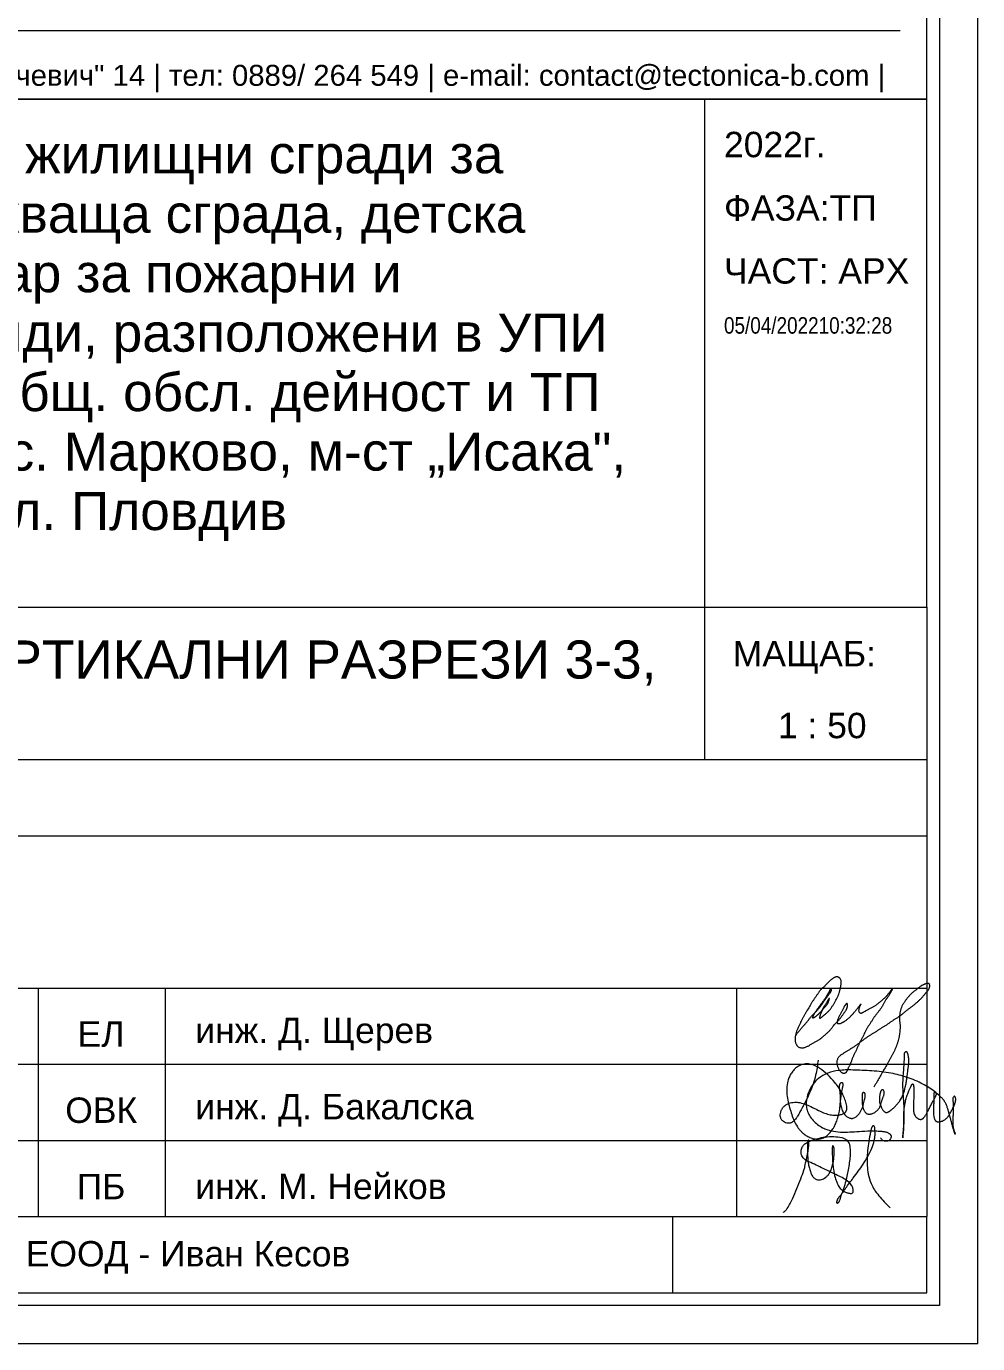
# Model space of a CAD drawing. Header units: centimetres. Extents: x 0 to 25250, y 0 to 2250.
# Drawn here: x 14625 to 15000, y 0 to 519 of the extents above; entities that cross this region are included whole.
import ezdxf

# ---------------------------------------------------------------- set-up
doc = ezdxf.new("R2010")
doc.units = ezdxf.units.CM
doc.layers.add('A-ANNO-NOTE', color=7, linetype='Continuous', lineweight=9)
doc.layers.add('G-ANNO-TTLB', color=7, linetype='Continuous', lineweight=9)
doc.styles.add('21_xrefed$0$Arial', font='arial.ttf', dxfattribs={"height": 0.2})
doc.styles.add('21_xrefed$0$Arial Narrow', font='ARIALN.TTF', dxfattribs={"height": 0.13})
doc.styles.add('21_xrefed$0$Arial_1', font='arial.ttf', dxfattribs={"height": 0.3})
doc.styles.add('21_xrefed$0$Arial_2', font='arial.ttf', dxfattribs={"height": 0.165})

# ---------------------------------------------------------------- blocks, each defined once
blk = doc.blocks.new('TEC_ОФИЦИАЛНА РАМКА - TEC_ОФИЦИАЛНА РАМКА-2548455-СГРАДА ТИП III - ВЕРТИКАЛНИ РАЗРЕЗИ 3-3_ 4-4')
at = {"layer": 'A-ANNO-NOTE'}
for p, q in [((41.221, 5.354), (41.221, 8.554)), ((27.407, 5.895), (41.01, 5.895)), ((41.221, 5.354), (27.221, 5.354)), ((27.221, 5.354), (41.221, 5.354)), ((39.471, 1.354), (39.471, 5.354)), ((41.221, 1.354), (41.221, 5.354)), ((27.221, 1.354), (41.221, 1.354)), ((27.221, 1.354), (41.221, 1.354)), ((39.471, 0.154), (39.471, 1.354)), ((41.221, 1.354), (41.221, -1.646)), ((27.221, 0.154), (41.221, 0.154)), ((27.221, -0.446), (41.221, -0.446)), ((27.221, -1.646), (41.221, -1.646)), ((27.223, -1.646), (41.223, -1.646)), ((34.221, -1.646), (34.221, -3.446)), ((35.221, -1.646), (35.221, -3.446)), ((39.721, -1.646), (39.721, -3.446)), ((41.221, -1.646), (41.221, -3.446)), ((27.223, -2.246), (41.223, -2.246)), ((27.223, -2.846), (41.223, -2.846)), ((27.221, -3.446), (41.221, -3.446)), ((27.223, -3.446), (41.223, -3.446)), ((39.221, -4.046), (39.221, -3.446)), ((41.221, -4.046), (41.221, -3.446)), ((27.221, -4.046), (41.221, -4.046))]:
    blk.add_line(p, q, dxfattribs=at)
for points, knots in [([(40.188, -2.02), (40.195, -2.007), (40.209, -1.99), (40.228, -1.968), (40.242, -1.951), (40.257, -1.935), (40.271, -1.919), (40.285, -1.902), (40.298, -1.884), (40.312, -1.868), (40.327, -1.852), (40.343, -1.836), (40.358, -1.82), (40.372, -1.804), (40.385, -1.786), (40.398, -1.769), (40.41, -1.751), (40.42, -1.735), (40.429, -1.723), (40.434, -1.716), (40.438, -1.71), (40.443, -1.704), (40.449, -1.697), (40.454, -1.69), (40.458, -1.685), (40.461, -1.681), (40.463, -1.678), (40.464, -1.675), (40.465, -1.673), (40.467, -1.67), (40.468, -1.667), (40.469, -1.664), (40.47, -1.661), (40.469, -1.659), (40.467, -1.657), (40.465, -1.655), (40.463, -1.655), (40.46, -1.655), (40.458, -1.657), (40.457, -1.659), (40.455, -1.662), (40.454, -1.665), (40.453, -1.668), (40.452, -1.671), (40.451, -1.674), (40.449, -1.678), (40.447, -1.682), (40.444, -1.686), (40.442, -1.69), (40.44, -1.693), (40.437, -1.697), (40.433, -1.705), (40.428, -1.714), (40.422, -1.723), (40.416, -1.732), (40.409, -1.741), (40.403, -1.75), (40.396, -1.759), (40.39, -1.768), (40.381, -1.779), (40.373, -1.791), (40.364, -1.803), (40.358, -1.812), (40.351, -1.821), (40.345, -1.83), (40.339, -1.839), (40.335, -1.846), (40.332, -1.852), (40.329, -1.857), (40.327, -1.861), (40.324, -1.866), (40.322, -1.87), (40.321, -1.874), (40.32, -1.878), (40.32, -1.88), (40.323, -1.88), (40.326, -1.88), (40.33, -1.878), (40.333, -1.877), (40.337, -1.875), (40.341, -1.872), (40.345, -1.869), (40.349, -1.866), (40.353, -1.863), (40.357, -1.859), (40.361, -1.856), (40.366, -1.852), (40.37, -1.848), (40.375, -1.843), (40.381, -1.837), (40.388, -1.829), (40.396, -1.82), (40.403, -1.812), (40.408, -1.805), (40.413, -1.799), (40.417, -1.795), (40.421, -1.792), (40.424, -1.788), (40.428, -1.783), (40.433, -1.778), (40.437, -1.771), (40.441, -1.765), (40.444, -1.759), (40.447, -1.752), (40.45, -1.743), (40.452, -1.734), (40.453, -1.73), (40.453, -1.727), (40.452, -1.726), (40.45, -1.728), (40.448, -1.731), (40.445, -1.735), (40.443, -1.74), (40.441, -1.743), (40.438, -1.748), (40.434, -1.754), (40.431, -1.761), (40.425, -1.769), (40.419, -1.779), (40.413, -1.788), (40.408, -1.796), (40.405, -1.802), (40.401, -1.809), (40.397, -1.817), (40.393, -1.827), (40.39, -1.836), (40.387, -1.842), (40.384, -1.848), (40.382, -1.854), (40.379, -1.862), (40.377, -1.868), (40.376, -1.874), (40.375, -1.878), (40.375, -1.881), (40.376, -1.883), (40.378, -1.883), (40.382, -1.882), (40.386, -1.879), (40.39, -1.876), (40.394, -1.874), (40.398, -1.87), (40.402, -1.867), (40.406, -1.864), (40.409, -1.86), (40.413, -1.857), (40.419, -1.853), (40.426, -1.847), (40.434, -1.84), (40.441, -1.834), (40.446, -1.829), (40.451, -1.823), (40.457, -1.816), (40.464, -1.808), (40.472, -1.796), (40.482, -1.78), (40.491, -1.765), (40.499, -1.752), (40.506, -1.739), (40.513, -1.727), (40.519, -1.713), (40.524, -1.7), (40.529, -1.686), (40.533, -1.672), (40.536, -1.661), (40.539, -1.651), (40.541, -1.64), (40.543, -1.629), (40.545, -1.619), (40.547, -1.608), (40.547, -1.597), (40.545, -1.586), (40.54, -1.576), (40.535, -1.568), (40.53, -1.563), (40.525, -1.56), (40.521, -1.558), (40.517, -1.557), (40.514, -1.556), (40.509, -1.557), (40.504, -1.558), (40.498, -1.56), (40.492, -1.563), (40.485, -1.566), (40.479, -1.571), (40.473, -1.575), (40.466, -1.58), (40.458, -1.587), (40.45, -1.595), (40.442, -1.602), (40.435, -1.61), (40.427, -1.618), (40.42, -1.626), (40.412, -1.634), (40.404, -1.641), (40.395, -1.648), (40.387, -1.656), (40.38, -1.664), (40.373, -1.673), (40.367, -1.682), (40.361, -1.691), (40.355, -1.7), (40.349, -1.709), (40.343, -1.718), (40.336, -1.727), (40.33, -1.736), (40.322, -1.748), (40.312, -1.763), (40.297, -1.788), (40.283, -1.814), (40.268, -1.839), (40.257, -1.858), (40.248, -1.873), (40.241, -1.886), (40.234, -1.899), (40.228, -1.912), (40.222, -1.925), (40.215, -1.939), (40.208, -1.955), (40.199, -1.975), (40.191, -1.996), (40.186, -2.017), (40.183, -2.038), (40.183, -2.057), (40.185, -2.071), (40.188, -2.082), (40.192, -2.09), (40.196, -2.096), (40.2, -2.102), (40.207, -2.108), (40.217, -2.113), (40.228, -2.116), (40.239, -2.117), (40.25, -2.116), (40.264, -2.112), (40.281, -2.105), (40.297, -2.096), (40.309, -2.088), (40.321, -2.081), (40.337, -2.072), (40.356, -2.061), (40.372, -2.052), (40.384, -2.044), (40.396, -2.035), (40.409, -2.023), (40.425, -2.008), (40.442, -1.994), (40.458, -1.979), (40.471, -1.961), (40.489, -1.938), (40.509, -1.917), (40.529, -1.896), (40.543, -1.879), (40.553, -1.864), (40.562, -1.852), (40.567, -1.845), (40.571, -1.839), (40.576, -1.833), (40.58, -1.827), (40.584, -1.821), (40.586, -1.816), (40.589, -1.811), (40.59, -1.807), (40.592, -1.803), (40.593, -1.8), (40.594, -1.796), (40.595, -1.791), (40.596, -1.785), (40.596, -1.779), (40.595, -1.773), (40.594, -1.77), (40.593, -1.768), (40.591, -1.767), (40.589, -1.767), (40.587, -1.769), (40.585, -1.771), (40.583, -1.773), (40.581, -1.776), (40.579, -1.779), (40.576, -1.783), (40.572, -1.788), (40.568, -1.796), (40.563, -1.804), (40.558, -1.814), (40.553, -1.824), (40.548, -1.834), (40.544, -1.844), (40.538, -1.853), (40.533, -1.863), (40.528, -1.873), (40.524, -1.883), (40.52, -1.89), (40.518, -1.897), (40.516, -1.902), (40.515, -1.906), (40.514, -1.91), (40.513, -1.914), (40.513, -1.918), (40.514, -1.92), (40.515, -1.922), (40.517, -1.924), (40.519, -1.925), (40.522, -1.926), (40.527, -1.926), (40.531, -1.925), (40.535, -1.925), (40.541, -1.923), (40.548, -1.921), (40.554, -1.918), (40.559, -1.915), (40.564, -1.913), (40.569, -1.91), (40.573, -1.907), (40.58, -1.903), (40.587, -1.898), (40.595, -1.891), (40.604, -1.884), (40.614, -1.874), (40.627, -1.861), (40.642, -1.845), (40.656, -1.828), (40.67, -1.811), (40.681, -1.796), (40.689, -1.786), (40.695, -1.779), (40.701, -1.772), (40.704, -1.769), (40.703, -1.771), (40.698, -1.779), (40.694, -1.786), (40.691, -1.792), (40.689, -1.797), (40.687, -1.802), (40.686, -1.806), (40.685, -1.813), (40.683, -1.82), (40.684, -1.828), (40.686, -1.833), (40.689, -1.838), (40.693, -1.841), (40.696, -1.842), (40.699, -1.843), (40.702, -1.843), (40.705, -1.843), (40.71, -1.841), (40.714, -1.839), (40.717, -1.837), (40.721, -1.836), (40.726, -1.832), (40.733, -1.829), (40.739, -1.825), (40.745, -1.821), (40.753, -1.817), (40.763, -1.812), (40.772, -1.807), (40.782, -1.802), (40.795, -1.795), (40.808, -1.788), (40.82, -1.78), (40.831, -1.771), (40.843, -1.762), (40.854, -1.753), (40.863, -1.746), (40.871, -1.739), (40.879, -1.732), (40.887, -1.724), (40.895, -1.717), (40.903, -1.709), (40.91, -1.701), (40.917, -1.692), (40.923, -1.685), (40.927, -1.679), (40.931, -1.675), (40.933, -1.671), (40.936, -1.668), (40.939, -1.664), (40.942, -1.661), (40.944, -1.657), (40.946, -1.654), (40.95, -1.649), (40.948, -1.654), (40.946, -1.66), (40.944, -1.664), (40.941, -1.669), (40.938, -1.674), (40.934, -1.682), (40.93, -1.691), (40.926, -1.697), (40.922, -1.703), (40.917, -1.711), (40.911, -1.72), (40.905, -1.727), (40.901, -1.733), (40.898, -1.739), (40.891, -1.75), (40.883, -1.766), (40.871, -1.785), (40.86, -1.804), (40.847, -1.822), (40.836, -1.836), (40.827, -1.848), (40.82, -1.856), (40.813, -1.865), (40.807, -1.873), (40.8, -1.882), (40.795, -1.891), (40.789, -1.901), (40.783, -1.91), (40.778, -1.919), (40.772, -1.929), (40.765, -1.938), (40.759, -1.947), (40.753, -1.956), (40.746, -1.968), (40.737, -1.985), (40.728, -2.004), (40.721, -2.021), (40.714, -2.034), (40.709, -2.044), (40.704, -2.053), (40.698, -2.063), (40.693, -2.072), (40.687, -2.085), (40.679, -2.102), (40.67, -2.122), (40.662, -2.138), (40.656, -2.152), (40.65, -2.165), (40.643, -2.178), (40.637, -2.191), (40.633, -2.201), (40.63, -2.211), (40.626, -2.222), (40.622, -2.23), (40.62, -2.237), (40.617, -2.244), (40.613, -2.252), (40.608, -2.262), (40.604, -2.27), (40.601, -2.277), (40.598, -2.283), (40.596, -2.29), (40.593, -2.296), (40.591, -2.299), (40.59, -2.302), (40.587, -2.306), (40.584, -2.311), (40.581, -2.314), (40.577, -2.316), (40.574, -2.317), (40.569, -2.318), (40.564, -2.318), (40.558, -2.317), (40.553, -2.314), (40.549, -2.311), (40.543, -2.306), (40.537, -2.3), (40.531, -2.29), (40.526, -2.281), (40.522, -2.27), (40.518, -2.26), (40.515, -2.25), (40.514, -2.239), (40.513, -2.228), (40.515, -2.217), (40.518, -2.206), (40.522, -2.196), (40.528, -2.187), (40.536, -2.179), (40.544, -2.172), (40.553, -2.166), (40.563, -2.16), (40.572, -2.154), (40.581, -2.148), (40.593, -2.141), (40.609, -2.131), (40.627, -2.12), (40.646, -2.108), (40.664, -2.096), (40.682, -2.083), (40.699, -2.069), (40.717, -2.056), (40.734, -2.043), (40.752, -2.031), (40.77, -2.019), (40.789, -2.007), (40.805, -1.998), (40.817, -1.991), (40.829, -1.983), (40.841, -1.974), (40.853, -1.966), (40.866, -1.958), (40.881, -1.949), (40.9, -1.938), (40.918, -1.925), (40.936, -1.912), (40.954, -1.9), (40.972, -1.888), (40.991, -1.877), (41.009, -1.865), (41.026, -1.852), (41.043, -1.837), (41.06, -1.823), (41.077, -1.81), (41.095, -1.797), (41.112, -1.784), (41.129, -1.77), (41.146, -1.756), (41.162, -1.741), (41.175, -1.728), (41.185, -1.718), (41.192, -1.709), (41.198, -1.701), (41.204, -1.694), (41.209, -1.688), (41.214, -1.683), (41.219, -1.678), (41.224, -1.672), (41.228, -1.666), (41.233, -1.66), (41.236, -1.654), (41.239, -1.648), (41.242, -1.641), (41.243, -1.634), (41.244, -1.629), (41.244, -1.625), (41.243, -1.621), (41.242, -1.617), (41.241, -1.614), (41.239, -1.612), (41.237, -1.611), (41.233, -1.61), (41.229, -1.609), (41.22, -1.61), (41.211, -1.612), (41.203, -1.615), (41.196, -1.618), (41.19, -1.621), (41.183, -1.624), (41.177, -1.628), (41.171, -1.632), (41.164, -1.638), (41.155, -1.644), (41.146, -1.651), (41.138, -1.658), (41.129, -1.664), (41.121, -1.671), (41.109, -1.68), (41.098, -1.69), (41.088, -1.7), (41.078, -1.711), (41.069, -1.722), (41.06, -1.734), (41.051, -1.745), (41.041, -1.76), (41.029, -1.779), (41.021, -1.795), (41.016, -1.809), (41.012, -1.823), (41.008, -1.841), (41.006, -1.859), (41.005, -1.873), (41.005, -1.884), (41.005, -1.895), (41.006, -1.906), (41.008, -1.917), (41.009, -1.928), (41.01, -1.939), (41.01, -1.95), (41.01, -1.961), (41.009, -1.972), (41.008, -1.982), (41.007, -1.997), (41.005, -2.011), (41.003, -2.026), (41, -2.04), (40.996, -2.054), (40.992, -2.068), (40.987, -2.082), (40.983, -2.096), (40.978, -2.11), (40.973, -2.123), (40.965, -2.14), (40.955, -2.159), (40.944, -2.178), (40.934, -2.197), (40.924, -2.217), (40.91, -2.242), (40.891, -2.274), (40.869, -2.312), (40.847, -2.349), (40.826, -2.387), (40.811, -2.412), (40.804, -2.425)], [0, 0, 0, 0, 0.013993, 0.020989, 0.027986, 0.034982, 0.041979, 0.048975, 0.055972, 0.062968, 0.069965, 0.076961, 0.083958, 0.090954, 0.097951, 0.104947, 0.111943, 0.11894, 0.122438, 0.125936, 0.127685, 0.129435, 0.132933, 0.136431, 0.13818, 0.139929, 0.140804, 0.141678, 0.142553, 0.143428, 0.144302, 0.145177, 0.146051, 0.146926, 0.1478, 0.148675, 0.149331, 0.149987, 0.151299, 0.152173, 0.153048, 0.153922, 0.154797, 0.155234, 0.156546, 0.15742, 0.15917, 0.160919, 0.162668, 0.163542, 0.164417, 0.167915, 0.171413, 0.174912, 0.17841, 0.181908, 0.185406, 0.188905, 0.192403, 0.195901, 0.202897, 0.206396, 0.209894, 0.213392, 0.21689, 0.220389, 0.223887, 0.225636, 0.227385, 0.229134, 0.230009, 0.230883, 0.232632, 0.233507, 0.234382, 0.235693, 0.237005, 0.23788, 0.238754, 0.239629, 0.241378, 0.243127, 0.244876, 0.246625, 0.248375, 0.250124, 0.251873, 0.253622, 0.255371, 0.258869, 0.262367, 0.265866, 0.269364, 0.272862, 0.274611, 0.27636, 0.278109, 0.279859, 0.281608, 0.283357, 0.286855, 0.288604, 0.290353, 0.293852, 0.29735, 0.299099, 0.299973, 0.300848, 0.302597, 0.303472, 0.304346, 0.306095, 0.30697, 0.307844, 0.309594, 0.311343, 0.314841, 0.318339, 0.321837, 0.325336, 0.328834, 0.330583, 0.332332, 0.33583, 0.339329, 0.342827, 0.344576, 0.346325, 0.349823, 0.351572, 0.353321, 0.355071, 0.355945, 0.35682, 0.357694, 0.359006, 0.360318, 0.362067, 0.362942, 0.363816, 0.365565, 0.367314, 0.369064, 0.370813, 0.372562, 0.374311, 0.377809, 0.381307, 0.384806, 0.386555, 0.388304, 0.391802, 0.3953, 0.398799, 0.405795, 0.412791, 0.41629, 0.419788, 0.426784, 0.430283, 0.433781, 0.440777, 0.444276, 0.447774, 0.451272, 0.45477, 0.458268, 0.461767, 0.465265, 0.468763, 0.472261, 0.47576, 0.479258, 0.481007, 0.482756, 0.484505, 0.48538, 0.486254, 0.488003, 0.489753, 0.491502, 0.493251, 0.496749, 0.498498, 0.500247, 0.503746, 0.507244, 0.510742, 0.51424, 0.517738, 0.521237, 0.524735, 0.528233, 0.531731, 0.53523, 0.538728, 0.542226, 0.545724, 0.549223, 0.552721, 0.556219, 0.559717, 0.563215, 0.566714, 0.570212, 0.57371, 0.580707, 0.587703, 0.601696, 0.608692, 0.615689, 0.622685, 0.626184, 0.629682, 0.636678, 0.640177, 0.643675, 0.650671, 0.657668, 0.664664, 0.671661, 0.678657, 0.685654, 0.689152, 0.69265, 0.696148, 0.697897, 0.699647, 0.703145, 0.706643, 0.710141, 0.713639, 0.717138, 0.720636, 0.727632, 0.734629, 0.738127, 0.741625, 0.748622, 0.755618, 0.762615, 0.766113, 0.769611, 0.776608, 0.783604, 0.790601, 0.797597, 0.804594, 0.81159, 0.825583, 0.832579, 0.839576, 0.846572, 0.850071, 0.853569, 0.855318, 0.857067, 0.860565, 0.862314, 0.864063, 0.865813, 0.867562, 0.868436, 0.869311, 0.87106, 0.872809, 0.874558, 0.876307, 0.878056, 0.878931, 0.879806, 0.88068, 0.881555, 0.882429, 0.883304, 0.884178, 0.885053, 0.885927, 0.886802, 0.888551, 0.892049, 0.895548, 0.899046, 0.902544, 0.906042, 0.90954, 0.913039, 0.916537, 0.920035, 0.923533, 0.927032, 0.928781, 0.93053, 0.931404, 0.932279, 0.934028, 0.934903, 0.935777, 0.936652, 0.937526, 0.938401, 0.939275, 0.941025, 0.941899, 0.942774, 0.944523, 0.948021, 0.94977, 0.951519, 0.953268, 0.955018, 0.956767, 0.958516, 0.962014, 0.965512, 0.96901, 0.972509, 0.979505, 0.986502, 0.993498, 1.000495, 1.007491, 1.010989, 1.014487, 1.016237, 1.017111, 1.019735, 1.021484, 1.023233, 1.024982, 1.026731, 1.02848, 1.03023, 1.031979, 1.035477, 1.037226, 1.038975, 1.040724, 1.042473, 1.043348, 1.044222, 1.045097, 1.045972, 1.047721, 1.04947, 1.050344, 1.051219, 1.052968, 1.056466, 1.058215, 1.059964, 1.063463, 1.066961, 1.070459, 1.073957, 1.077456, 1.084452, 1.08795, 1.091449, 1.098445, 1.101943, 1.105442, 1.10894, 1.112438, 1.115936, 1.119434, 1.122933, 1.126431, 1.129929, 1.133427, 1.135177, 1.136926, 1.138675, 1.140424, 1.142173, 1.143048, 1.143922, 1.144797, 1.145671, 1.148295, 1.149169, 1.150919, 1.152668, 1.154417, 1.157915, 1.161413, 1.163162, 1.164911, 1.16841, 1.171908, 1.175406, 1.177155, 1.178904, 1.182403, 1.189399, 1.196396, 1.203392, 1.210389, 1.217385, 1.220883, 1.224381, 1.22788, 1.231378, 1.234876, 1.238374, 1.241873, 1.245371, 1.248869, 1.252367, 1.255866, 1.259364, 1.262862, 1.26636, 1.273357, 1.280353, 1.28735, 1.290848, 1.294346, 1.297844, 1.301343, 1.304841, 1.308339, 1.315335, 1.322332, 1.329328, 1.332827, 1.336325, 1.343321, 1.34682, 1.350318, 1.353816, 1.357314, 1.360813, 1.362562, 1.364311, 1.367809, 1.371307, 1.374805, 1.376555, 1.378304, 1.381802, 1.383551, 1.384426, 1.3853, 1.387049, 1.388798, 1.390547, 1.391422, 1.392297, 1.394046, 1.395795, 1.397544, 1.399293, 1.401042, 1.402791, 1.40629, 1.409788, 1.413286, 1.416784, 1.420282, 1.423781, 1.427279, 1.430777, 1.434275, 1.437774, 1.441272, 1.44477, 1.448268, 1.451767, 1.455265, 1.458763, 1.462261, 1.465759, 1.469258, 1.476254, 1.483251, 1.490247, 1.497244, 1.50424, 1.511237, 1.518233, 1.525229, 1.532226, 1.539222, 1.546219, 1.553215, 1.556714, 1.560212, 1.567208, 1.570706, 1.574205, 1.581201, 1.588198, 1.595194, 1.602191, 1.609187, 1.616183, 1.62318, 1.630176, 1.637173, 1.644169, 1.651166, 1.658162, 1.665159, 1.672155, 1.679152, 1.686148, 1.693145, 1.700141, 1.703639, 1.707138, 1.710636, 1.714134, 1.715883, 1.717632, 1.72113, 1.72288, 1.724629, 1.728127, 1.729876, 1.731625, 1.735123, 1.736873, 1.738622, 1.739496, 1.740371, 1.74212, 1.742994, 1.743869, 1.744744, 1.745618, 1.747367, 1.749116, 1.752615, 1.756113, 1.757862, 1.759611, 1.763109, 1.764858, 1.766607, 1.770106, 1.773604, 1.777102, 1.7806, 1.784099, 1.787597, 1.791095, 1.798092, 1.80159, 1.805088, 1.812085, 1.815583, 1.819081, 1.826077, 1.833074, 1.84007, 1.843569, 1.847067, 1.854063, 1.86106, 1.864558, 1.868056, 1.871554, 1.875053, 1.878551, 1.882049, 1.885547, 1.889046, 1.892544, 1.896042, 1.89954, 1.903039, 1.910035, 1.913533, 1.917032, 1.924028, 1.927526, 1.931024, 1.938021, 1.941519, 1.945017, 1.952014, 1.95901, 1.966007, 1.973003, 1.98, 1.986996, 2.000989, 2.014982, 2.028975, 2.042968, 2.056961, 2.056961, 2.056961, 2.056961]), ([(40.364, -2.213), (40.359, -2.253), (40.347, -2.342), (40.3, -2.473), (40.252, -2.567), (40.221, -2.621), (40.212, -2.638), (40.203, -2.652), (40.196, -2.663), (40.189, -2.673), (40.18, -2.685), (40.169, -2.695), (40.16, -2.702), (40.153, -2.706), (40.146, -2.709), (40.14, -2.71), (40.134, -2.711), (40.126, -2.711), (40.114, -2.708), (40.1, -2.703), (40.087, -2.694), (40.079, -2.685), (40.073, -2.677), (40.069, -2.667), (40.065, -2.652), (40.066, -2.633), (40.072, -2.611), (40.083, -2.59), (40.1, -2.573), (40.12, -2.559), (40.143, -2.55), (40.167, -2.545), (40.193, -2.544), (40.228, -2.549), (40.271, -2.562), (40.319, -2.585), (40.363, -2.608), (40.406, -2.628), (40.447, -2.642), (40.484, -2.648), (40.513, -2.647), (40.532, -2.644), (40.547, -2.641), (40.56, -2.636), (40.569, -2.632), (40.576, -2.627), (40.58, -2.623), (40.584, -2.618), (40.586, -2.614), (40.588, -2.609), (40.59, -2.603), (40.591, -2.595), (40.59, -2.581), (40.588, -2.565), (40.581, -2.537), (40.568, -2.502), (40.548, -2.462), (40.523, -2.424), (40.488, -2.379), (40.441, -2.328), (40.393, -2.288), (40.356, -2.265), (40.335, -2.254), (40.312, -2.246), (40.281, -2.241), (40.242, -2.245), (40.203, -2.262), (40.174, -2.287), (40.153, -2.314), (40.137, -2.345), (40.123, -2.386), (40.115, -2.438), (40.119, -2.499), (40.131, -2.558), (40.147, -2.614), (40.165, -2.667), (40.186, -2.716), (40.21, -2.753), (40.234, -2.779), (40.256, -2.798), (40.283, -2.815), (40.315, -2.829), (40.349, -2.836), (40.378, -2.835), (40.4, -2.828), (40.42, -2.818), (40.443, -2.801), (40.466, -2.776), (40.487, -2.747), (40.504, -2.712), (40.523, -2.662), (40.534, -2.608), (40.539, -2.554), (40.542, -2.519), (40.546, -2.491), (40.549, -2.471), (40.553, -2.45), (40.556, -2.435), (40.558, -2.425), (40.559, -2.42), (40.56, -2.416), (40.561, -2.413), (40.561, -2.41), (40.562, -2.406), (40.562, -2.401), (40.56, -2.396), (40.557, -2.393), (40.555, -2.392), (40.553, -2.392), (40.551, -2.391), (40.549, -2.391), (40.546, -2.392), (40.543, -2.393), (40.541, -2.394), (40.539, -2.395), (40.537, -2.398), (40.535, -2.401), (40.532, -2.407), (40.53, -2.417), (40.53, -2.435), (40.534, -2.452), (40.536, -2.47), (40.537, -2.483), (40.537, -2.496), (40.537, -2.519), (40.539, -2.55), (40.545, -2.584), (40.553, -2.609), (40.562, -2.628), (40.574, -2.644), (40.586, -2.656), (40.598, -2.663), (40.608, -2.668), (40.617, -2.67), (40.624, -2.672), (40.63, -2.672), (40.635, -2.672), (40.643, -2.67), (40.653, -2.666), (40.663, -2.66), (40.676, -2.649), (40.689, -2.633), (40.702, -2.613), (40.712, -2.592), (40.72, -2.57), (40.725, -2.547), (40.729, -2.53), (40.732, -2.518), (40.733, -2.512), (40.734, -2.505), (40.735, -2.499), (40.736, -2.494), (40.736, -2.489), (40.736, -2.486), (40.736, -2.483), (40.735, -2.48), (40.735, -2.477), (40.733, -2.475), (40.733, -2.474), (40.732, -2.473), (40.731, -2.472), (40.729, -2.471), (40.727, -2.47), (40.725, -2.47), (40.722, -2.469), (40.719, -2.469), (40.717, -2.47), (40.715, -2.472), (40.713, -2.474), (40.712, -2.477), (40.712, -2.479), (40.711, -2.481), (40.711, -2.483), (40.711, -2.486), (40.711, -2.489), (40.711, -2.492), (40.712, -2.494), (40.712, -2.499), (40.711, -2.505), (40.711, -2.512), (40.711, -2.52), (40.711, -2.527), (40.711, -2.535), (40.711, -2.545), (40.712, -2.557), (40.714, -2.572), (40.717, -2.587), (40.721, -2.599), (40.726, -2.609), (40.73, -2.616), (40.734, -2.622), (40.737, -2.626), (40.741, -2.63), (40.746, -2.634), (40.752, -2.637), (40.759, -2.638), (40.766, -2.639), (40.773, -2.639), (40.782, -2.637), (40.793, -2.634), (40.805, -2.628), (40.817, -2.621), (40.828, -2.612), (40.837, -2.602), (40.844, -2.593), (40.851, -2.58), (40.857, -2.563), (40.863, -2.545), (40.867, -2.531), (40.87, -2.521), (40.873, -2.513), (40.876, -2.505), (40.879, -2.498), (40.882, -2.49), (40.884, -2.482), (40.885, -2.474), (40.885, -2.466), (40.884, -2.46), (40.882, -2.456), (40.881, -2.453), (40.88, -2.452), (40.879, -2.451), (40.878, -2.449), (40.876, -2.448), (40.875, -2.447), (40.874, -2.446), (40.873, -2.446), (40.872, -2.446), (40.871, -2.446), (40.869, -2.446), (40.866, -2.448), (40.863, -2.451), (40.861, -2.453), (40.859, -2.456), (40.857, -2.459), (40.856, -2.462), (40.855, -2.466), (40.853, -2.472), (40.851, -2.48), (40.85, -2.488), (40.848, -2.499), (40.847, -2.512), (40.847, -2.533), (40.851, -2.559), (40.86, -2.583), (40.869, -2.598), (40.873, -2.605), (40.878, -2.611), (40.881, -2.615), (40.885, -2.618), (40.889, -2.621), (40.894, -2.624), (40.897, -2.625), (40.901, -2.625), (40.906, -2.625), (40.911, -2.624), (40.916, -2.622), (40.921, -2.619), (40.926, -2.616), (40.931, -2.612), (40.936, -2.608), (40.943, -2.602), (40.952, -2.595), (40.962, -2.586), (40.976, -2.573), (40.992, -2.556), (41.014, -2.526), (41.036, -2.483), (41.05, -2.434), (41.059, -2.39), (41.064, -2.353), (41.068, -2.322), (41.071, -2.297), (41.073, -2.28), (41.075, -2.265), (41.077, -2.247), (41.079, -2.23), (41.079, -2.212), (41.078, -2.2), (41.077, -2.191), (41.076, -2.185), (41.075, -2.178), (41.073, -2.173), (41.073, -2.169), (41.072, -2.166), (41.071, -2.163), (41.07, -2.159), (41.068, -2.155), (41.066, -2.151), (41.063, -2.148), (41.061, -2.148), (41.06, -2.147), (41.059, -2.147), (41.058, -2.147), (41.056, -2.147), (41.052, -2.148), (41.049, -2.151), (41.046, -2.154), (41.043, -2.159), (41.042, -2.164), (41.042, -2.169), (41.042, -2.171), (41.042, -2.173), (41.041, -2.177), (41.041, -2.182), (41.041, -2.189), (41.041, -2.195), (41.041, -2.204), (41.041, -2.215), (41.04, -2.233), (41.039, -2.256), (41.036, -2.291), (41.033, -2.327), (41.031, -2.363), (41.029, -2.398), (41.03, -2.441), (41.033, -2.493), (41.037, -2.545), (41.04, -2.596), (41.04, -2.648), (41.039, -2.7), (41.037, -2.743), (41.035, -2.777), (41.033, -2.797), (41.032, -2.808), (41.032, -2.813), (41.031, -2.818), (41.031, -2.822), (41.031, -2.825), (41.031, -2.823), (41.032, -2.816), (41.033, -2.803), (41.034, -2.795), (41.035, -2.779), (41.037, -2.764), (41.038, -2.744), (41.039, -2.718), (41.039, -2.688), (41.039, -2.658), (41.04, -2.628), (41.042, -2.597), (41.046, -2.565), (41.053, -2.532), (41.063, -2.497), (41.074, -2.468), (41.082, -2.449), (41.087, -2.437), (41.09, -2.43), (41.093, -2.425), (41.095, -2.421), (41.097, -2.417), (41.098, -2.413), (41.1, -2.411), (41.101, -2.409), (41.102, -2.407), (41.104, -2.405), (41.105, -2.404), (41.106, -2.403), (41.106, -2.402), (41.107, -2.402), (41.108, -2.401), (41.108, -2.401), (41.109, -2.401), (41.11, -2.401), (41.111, -2.402), (41.112, -2.403), (41.113, -2.404), (41.113, -2.405), (41.114, -2.406), (41.114, -2.407), (41.114, -2.408), (41.115, -2.409), (41.115, -2.41), (41.115, -2.412), (41.115, -2.413), (41.116, -2.414), (41.116, -2.416), (41.116, -2.419), (41.117, -2.422), (41.117, -2.426), (41.117, -2.431), (41.118, -2.436), (41.118, -2.442), (41.118, -2.45), (41.118, -2.46), (41.118, -2.469), (41.118, -2.482), (41.117, -2.498), (41.117, -2.518), (41.116, -2.537), (41.115, -2.56), (41.115, -2.581), (41.115, -2.601), (41.116, -2.616), (41.119, -2.631), (41.124, -2.645), (41.132, -2.658), (41.14, -2.665), (41.145, -2.669), (41.148, -2.671), (41.151, -2.674), (41.155, -2.676), (41.158, -2.678), (41.161, -2.679), (41.164, -2.679), (41.168, -2.68), (41.173, -2.68), (41.177, -2.68), (41.181, -2.678), (41.186, -2.676), (41.191, -2.672), (41.197, -2.666), (41.204, -2.658), (41.211, -2.647), (41.218, -2.636), (41.224, -2.624), (41.23, -2.612), (41.237, -2.599), (41.246, -2.58), (41.256, -2.562), (41.266, -2.544), (41.273, -2.532), (41.277, -2.523), (41.281, -2.516), (41.284, -2.509), (41.287, -2.504), (41.289, -2.5), (41.29, -2.497), (41.292, -2.494), (41.293, -2.492), (41.294, -2.489), (41.295, -2.486), (41.296, -2.483), (41.296, -2.48), (41.295, -2.476), (41.293, -2.472), (41.291, -2.47), (41.289, -2.469), (41.287, -2.468), (41.286, -2.468), (41.284, -2.468), (41.283, -2.467), (41.281, -2.467), (41.28, -2.467), (41.279, -2.468), (41.279, -2.468), (41.278, -2.469), (41.277, -2.47), (41.276, -2.472), (41.276, -2.473), (41.276, -2.474), (41.276, -2.475), (41.275, -2.478), (41.275, -2.48), (41.276, -2.483), (41.276, -2.486), (41.276, -2.489), (41.276, -2.495), (41.276, -2.502), (41.276, -2.511), (41.276, -2.519), (41.276, -2.528), (41.275, -2.537), (41.275, -2.548), (41.274, -2.563), (41.273, -2.58), (41.272, -2.597), (41.272, -2.612), (41.272, -2.625), (41.273, -2.638), (41.275, -2.652), (41.277, -2.666), (41.28, -2.674), (41.283, -2.68), (41.285, -2.685), (41.288, -2.689), (41.292, -2.693), (41.296, -2.696), (41.299, -2.697), (41.303, -2.699), (41.308, -2.7), (41.313, -2.7), (41.319, -2.7), (41.327, -2.698), (41.341, -2.694), (41.362, -2.684), (41.382, -2.665), (41.398, -2.642), (41.41, -2.622), (41.418, -2.605), (41.425, -2.592), (41.432, -2.578), (41.437, -2.568), (41.44, -2.559), (41.442, -2.553), (41.444, -2.547), (41.446, -2.541), (41.447, -2.535), (41.448, -2.529), (41.448, -2.523), (41.448, -2.517), (41.447, -2.512), (41.446, -2.509), (41.445, -2.507), (41.444, -2.504), (41.443, -2.501), (41.441, -2.499), (41.44, -2.498), (41.439, -2.498), (41.439, -2.498), (41.438, -2.498), (41.435, -2.499), (41.429, -2.504), (41.426, -2.51), (41.425, -2.515), (41.424, -2.519), (41.424, -2.523), (41.425, -2.525), (41.425, -2.529), (41.426, -2.533), (41.426, -2.538), (41.427, -2.542), (41.427, -2.548), (41.428, -2.555), (41.428, -2.561), (41.429, -2.571), (41.429, -2.582), (41.429, -2.596), (41.429, -2.614), (41.427, -2.639), (41.425, -2.671), (41.425, -2.704), (41.426, -2.73), (41.429, -2.746), (41.431, -2.755), (41.433, -2.763), (41.435, -2.769), (41.437, -2.775), (41.438, -2.778), (41.44, -2.781), (41.44, -2.783), (41.441, -2.784), (41.441, -2.785), (41.441, -2.786), (41.442, -2.787), (41.442, -2.789), (41.443, -2.791), (41.443, -2.794), (41.443, -2.798), (41.442, -2.796), (41.44, -2.788), (41.438, -2.782), (41.437, -2.778), (41.435, -2.774), (41.434, -2.77), (41.432, -2.763), (41.429, -2.754), (41.426, -2.744), (41.422, -2.73), (41.417, -2.711), (41.41, -2.685), (41.403, -2.66), (41.396, -2.635), (41.39, -2.61), (41.382, -2.585), (41.373, -2.561), (41.36, -2.537), (41.343, -2.516), (41.317, -2.49), (41.282, -2.46), (41.236, -2.429), (41.167, -2.388), (41.068, -2.345), (40.932, -2.313), (40.788, -2.296), (40.668, -2.292), (40.58, -2.29), (40.514, -2.295), (40.44, -2.312), (40.369, -2.35), (40.32, -2.404), (40.293, -2.455), (40.278, -2.499), (40.271, -2.535), (40.27, -2.572), (40.279, -2.627), (40.311, -2.679), (40.359, -2.721), (40.396, -2.745), (40.433, -2.761), (40.48, -2.774), (40.54, -2.781), (40.613, -2.78), (40.693, -2.774), (40.764, -2.77), (40.818, -2.77), (40.845, -2.772), (40.86, -2.773), (40.871, -2.774), (40.881, -2.775), (40.889, -2.777), (40.898, -2.779), (40.907, -2.782), (40.915, -2.786), (40.922, -2.79), (40.927, -2.793), (40.932, -2.797), (40.935, -2.802), (40.938, -2.807), (40.939, -2.81), (40.939, -2.814), (40.939, -2.818), (40.938, -2.825), (40.936, -2.831), (40.933, -2.836), (40.93, -2.84), (40.927, -2.843), (40.921, -2.848), (40.911, -2.852), (40.898, -2.853), (40.886, -2.851), (40.876, -2.847), (40.869, -2.842), (40.863, -2.835), (40.859, -2.83), (40.856, -2.826)], [0, 0, 0, 0, 0.127857, 0.28541, 0.442964, 0.46371, 0.484457, 0.505204, 0.515577, 0.525951, 0.544449, 0.562947, 0.572196, 0.581445, 0.590694, 0.595318, 0.599943, 0.609686, 0.619428, 0.638914, 0.6584, 0.668142, 0.677885, 0.689994, 0.702104, 0.726322, 0.75054, 0.774759, 0.800642, 0.826525, 0.852408, 0.878292, 0.906469, 0.934646, 0.991, 1.047354, 1.103708, 1.150532, 1.197355, 1.244178, 1.26759, 1.291002, 1.304492, 1.317981, 1.331471, 1.338216, 1.344961, 1.350273, 1.355584, 1.360895, 1.366207, 1.37683, 1.387453, 1.408699, 1.429945, 1.478186, 1.526427, 1.574667, 1.622908, 1.709034, 1.79516, 1.820867, 1.846575, 1.872283, 1.89799, 1.946391, 1.994792, 2.031239, 2.067686, 2.104132, 2.140579, 2.205319, 2.270058, 2.334798, 2.399537, 2.45587, 2.512203, 2.568536, 2.596703, 2.624869, 2.66165, 2.698431, 2.735211, 2.771992, 2.79, 2.808008, 2.844023, 2.880039, 2.916054, 2.959077, 3.002101, 3.088147, 3.1326, 3.177053, 3.199279, 3.221506, 3.243732, 3.265959, 3.271078, 3.276198, 3.281317, 3.283877, 3.286437, 3.291557, 3.296676, 3.301796, 3.306916, 3.308733, 3.310551, 3.312368, 3.314186, 3.31782, 3.321455, 3.323403, 3.32535, 3.329244, 3.333138, 3.337032, 3.35106, 3.365087, 3.393141, 3.40729, 3.421438, 3.435587, 3.449735, 3.492744, 3.535752, 3.557257, 3.578761, 3.600265, 3.62177, 3.633271, 3.644773, 3.656275, 3.662026, 3.667777, 3.674268, 3.680759, 3.69374, 3.706722, 3.719703, 3.745666, 3.771629, 3.796403, 3.821177, 3.845951, 3.870725, 3.877566, 3.884407, 3.891249, 3.89809, 3.904931, 3.908352, 3.911772, 3.915193, 3.918614, 3.922034, 3.923744, 3.925455, 3.926598, 3.927742, 3.930029, 3.932316, 3.934603, 3.937425, 3.940246, 3.943068, 3.94589, 3.948712, 3.951534, 3.954356, 3.955767, 3.957177, 3.961157, 3.965137, 3.967127, 3.969117, 3.973097, 3.981056, 3.989016, 3.996975, 4.004935, 4.012895, 4.020854, 4.036774, 4.052693, 4.068612, 4.084531, 4.093667, 4.102802, 4.111937, 4.116505, 4.121073, 4.128386, 4.135699, 4.143012, 4.150325, 4.157637, 4.16495, 4.179576, 4.194334, 4.209091, 4.223848, 4.238606, 4.25028, 4.261954, 4.285303, 4.308651, 4.320326, 4.332, 4.340607, 4.349214, 4.357821, 4.366428, 4.375035, 4.383642, 4.392249, 4.400856, 4.404885, 4.4069, 4.408914, 4.41026, 4.411607, 4.414299, 4.415645, 4.416991, 4.418337, 4.41901, 4.419684, 4.423109, 4.426535, 4.429961, 4.433387, 4.436813, 4.440239, 4.443665, 4.447091, 4.45554, 4.463989, 4.472438, 4.480887, 4.497786, 4.514684, 4.54848, 4.582276, 4.593425, 4.604574, 4.610149, 4.615723, 4.621298, 4.626872, 4.63288, 4.635883, 4.638887, 4.644894, 4.650901, 4.656908, 4.662915, 4.668922, 4.674929, 4.682292, 4.689656, 4.704382, 4.719109, 4.733836, 4.76329, 4.792744, 4.854143, 4.915542, 4.955465, 4.995387, 5.03531, 5.055271, 5.075232, 5.089555, 5.103877, 5.132522, 5.146844, 5.161167, 5.168328, 5.175489, 5.182651, 5.189812, 5.19292, 5.196029, 5.199137, 5.202245, 5.208462, 5.214679, 5.216984, 5.219288, 5.220441, 5.221593, 5.222745, 5.223898, 5.228463, 5.233028, 5.237593, 5.242158, 5.251288, 5.253571, 5.255853, 5.258136, 5.260418, 5.267554, 5.27469, 5.281826, 5.288962, 5.303234, 5.317506, 5.34605, 5.374594, 5.431682, 5.460226, 5.48877, 5.543835, 5.598901, 5.653966, 5.709032, 5.764097, 5.819163, 5.874228, 5.901761, 5.929294, 5.935672, 5.942049, 5.945238, 5.948427, 5.951616, 5.954805, 5.961131, 5.967457, 5.983541, 5.999624, 6.015707, 6.031791, 6.063957, 6.096124, 6.128291, 6.160457, 6.192624, 6.224791, 6.263567, 6.302343, 6.34112, 6.360508, 6.370202, 6.379896, 6.384806, 6.389715, 6.394624, 6.399534, 6.401988, 6.404443, 6.406898, 6.409353, 6.41058, 6.411807, 6.413035, 6.414262, 6.414876, 6.415489, 6.416103, 6.416717, 6.417944, 6.419171, 6.420456, 6.421742, 6.423027, 6.424312, 6.425597, 6.426882, 6.428167, 6.429452, 6.430738, 6.432023, 6.434593, 6.437163, 6.439734, 6.444874, 6.450015, 6.455155, 6.460296, 6.470577, 6.480858, 6.491139, 6.50142, 6.521982, 6.542544, 6.563107, 6.583669, 6.615381, 6.631237, 6.647092, 6.662948, 6.678804, 6.69466, 6.710516, 6.713314, 6.716112, 6.721708, 6.727304, 6.730102, 6.7329, 6.736334, 6.739768, 6.746636, 6.75007, 6.753504, 6.760372, 6.76724, 6.774109, 6.787845, 6.801581, 6.815318, 6.829054, 6.84279, 6.8594, 6.87601, 6.909229, 6.925839, 6.942448, 6.950753, 6.959058, 6.967363, 6.975667, 6.978827, 6.981987, 6.985146, 6.988306, 6.991465, 6.994625, 6.997785, 7.000944, 7.004976, 7.009008, 7.013039, 7.015055, 7.017071, 7.018211, 7.019351, 7.021632, 7.022772, 7.023912, 7.025052, 7.026192, 7.027332, 7.028472, 7.030752, 7.031893, 7.033033, 7.034173, 7.035313, 7.039899, 7.042192, 7.044486, 7.049072, 7.053658, 7.062831, 7.072003, 7.081176, 7.090348, 7.099521, 7.108694, 7.127039, 7.145384, 7.163729, 7.182074, 7.193104, 7.204135, 7.226195, 7.237226, 7.248256, 7.253771, 7.259286, 7.264801, 7.270317, 7.276416, 7.279466, 7.282516, 7.288616, 7.294715, 7.300815, 7.306915, 7.319114, 7.348779, 7.378444, 7.408108, 7.437773, 7.453395, 7.469016, 7.484638, 7.50026, 7.506904, 7.513548, 7.520192, 7.526837, 7.533481, 7.540125, 7.546769, 7.553413, 7.560131, 7.56181, 7.56349, 7.566848, 7.569856, 7.572864, 7.574368, 7.575119, 7.575871, 7.577375, 7.578879, 7.587501, 7.596122, 7.600433, 7.604744, 7.609054, 7.61121, 7.613365, 7.620675, 7.62433, 7.627986, 7.635296, 7.642606, 7.649916, 7.657226, 7.671846, 7.686467, 7.701087, 7.730328, 7.766168, 7.802008, 7.837848, 7.846808, 7.855768, 7.864728, 7.873688, 7.878319, 7.882951, 7.885318, 7.887684, 7.888868, 7.890051, 7.891234, 7.892418, 7.894858, 7.897298, 7.899738, 7.902178, 7.907058, 7.911938, 7.916817, 7.921697, 7.926577, 7.931457, 7.941217, 7.950977, 7.960737, 7.970497, 7.998211, 8.025924, 8.053638, 8.081351, 8.109065, 8.136779, 8.164492, 8.192206, 8.221501, 8.250797, 8.309388, 8.367979, 8.42657, 8.567902, 8.709235, 8.870194, 9.031154, 9.091477, 9.151799, 9.241954, 9.332109, 9.403598, 9.475087, 9.513855, 9.552623, 9.591391, 9.630159, 9.730948, 9.781342, 9.831736, 9.870548, 9.90936, 9.986985, 10.064609, 10.142234, 10.241151, 10.29061, 10.315339, 10.327703, 10.340068, 10.349388, 10.358707, 10.368027, 10.377347, 10.39007, 10.396432, 10.402794, 10.409156, 10.415518, 10.421879, 10.42506, 10.428241, 10.433314, 10.438387, 10.448532, 10.453605, 10.458678, 10.463751, 10.468823, 10.482435, 10.496047, 10.509659, 10.523271, 10.530333, 10.537394, 10.551517, 10.551517, 10.551517, 10.551517]), ([(40.09, -3.411), (40.094, -3.41), (40.101, -3.406), (40.109, -3.397), (40.116, -3.389), (40.136, -3.358), (40.165, -3.304), (40.196, -3.224), (40.226, -3.151), (40.25, -3.094), (40.262, -3.042), (40.272, -2.995), (40.282, -2.946), (40.29, -2.903), (40.292, -2.877), (40.292, -2.861), (40.292, -2.858), (40.292, -2.855), (40.291, -2.853), (40.291, -2.851), (40.291, -2.848), (40.291, -2.846), (40.29, -2.844), (40.288, -2.842), (40.286, -2.843), (40.285, -2.847), (40.283, -2.851), (40.282, -2.856), (40.281, -2.864), (40.281, -2.874), (40.281, -2.886), (40.281, -2.898), (40.281, -2.925), (40.281, -2.966), (40.284, -3.016), (40.292, -3.051), (40.298, -3.074), (40.304, -3.091), (40.31, -3.109), (40.318, -3.124), (40.325, -3.134), (40.331, -3.14), (40.338, -3.146), (40.347, -3.152), (40.359, -3.156), (40.374, -3.157), (40.39, -3.154), (40.408, -3.147), (40.424, -3.137), (40.443, -3.12), (40.458, -3.097), (40.477, -3.054), (40.485, -3.012), (40.489, -2.974), (40.49, -2.957), (40.491, -2.94), (40.491, -2.927), (40.491, -2.918), (40.49, -2.914), (40.49, -2.91), (40.489, -2.905), (40.488, -2.901), (40.486, -2.896), (40.484, -2.892), (40.482, -2.888), (40.48, -2.887), (40.478, -2.889), (40.477, -2.894), (40.476, -2.899), (40.476, -2.913), (40.476, -2.941), (40.476, -2.981), (40.479, -3.025), (40.485, -3.079), (40.495, -3.129), (40.511, -3.174), (40.526, -3.209), (40.552, -3.239), (40.579, -3.253), (40.599, -3.26), (40.61, -3.262), (40.621, -3.264), (40.629, -3.262), (40.635, -3.259), (40.637, -3.257), (40.639, -3.254), (40.641, -3.249), (40.64, -3.241), (40.64, -3.233), (40.638, -3.223), (40.635, -3.212), (40.63, -3.2), (40.62, -3.187), (40.599, -3.166), (40.564, -3.144), (40.496, -3.111), (40.405, -3.067), (40.323, -3.028), (40.274, -3.005), (40.261, -2.997), (40.25, -2.988), (40.24, -2.976), (40.232, -2.961), (40.229, -2.945), (40.23, -2.929), (40.232, -2.914), (40.239, -2.895), (40.251, -2.881), (40.266, -2.869), (40.28, -2.86), (40.298, -2.851), (40.326, -2.84), (40.366, -2.829), (40.422, -2.816), (40.485, -2.815), (40.537, -2.818), (40.57, -2.83), (40.587, -2.841), (40.6, -2.854), (40.609, -2.868), (40.612, -2.882), (40.615, -2.903), (40.617, -2.932), (40.615, -2.993), (40.602, -3.075), (40.583, -3.167), (40.558, -3.241), (40.542, -3.287), (40.534, -3.314), (40.532, -3.321), (40.529, -3.327), (40.527, -3.331), (40.524, -3.334), (40.521, -3.337), (40.519, -3.34), (40.518, -3.341), (40.517, -3.342), (40.515, -3.342), (40.514, -3.341), (40.513, -3.339), (40.512, -3.335), (40.512, -3.332), (40.512, -3.33), (40.513, -3.327), (40.513, -3.325), (40.514, -3.322), (40.515, -3.32), (40.516, -3.317), (40.517, -3.313), (40.518, -3.31), (40.519, -3.307), (40.521, -3.304), (40.523, -3.301), (40.526, -3.297), (40.529, -3.293), (40.532, -3.289), (40.535, -3.285), (40.54, -3.28), (40.547, -3.27), (40.562, -3.25), (40.583, -3.218), (40.611, -3.18), (40.658, -3.118), (40.723, -3.032), (40.778, -2.933), (40.805, -2.859), (40.812, -2.819), (40.813, -2.794), (40.812, -2.776), (40.811, -2.763), (40.811, -2.755), (40.811, -2.748), (40.81, -2.741), (40.807, -2.735), (40.803, -2.731), (40.802, -2.73), (40.799, -2.729), (40.797, -2.73), (40.795, -2.731), (40.794, -2.733), (40.792, -2.735), (40.791, -2.736), (40.79, -2.738), (40.788, -2.74), (40.787, -2.743), (40.786, -2.746), (40.784, -2.751), (40.782, -2.757), (40.78, -2.768), (40.777, -2.782), (40.769, -2.818), (40.759, -2.871), (40.749, -2.958), (40.75, -3.044), (40.76, -3.132), (40.784, -3.194), (40.815, -3.249), (40.854, -3.293), (40.893, -3.338), (40.92, -3.365), (40.932, -3.377)], [0, 0, 0, 0, 0.004564, 0.009127, 0.012828, 0.016529, 0.050075, 0.080075, 0.110677, 0.137273, 0.148213, 0.169236, 0.190259, 0.203949, 0.217638, 0.219206, 0.220775, 0.221559, 0.222343, 0.223127, 0.223911, 0.224882, 0.225611, 0.226278, 0.227114, 0.227937, 0.22982, 0.231292, 0.234236, 0.238538, 0.242839, 0.247141, 0.251442, 0.272283, 0.293124, 0.30601, 0.312453, 0.318895, 0.32623, 0.333564, 0.336797, 0.340031, 0.343264, 0.346497, 0.351792, 0.357087, 0.363371, 0.369654, 0.377477, 0.385301, 0.396731, 0.408162, 0.437103, 0.443492, 0.449881, 0.456269, 0.462658, 0.464195, 0.465731, 0.467268, 0.468805, 0.470341, 0.471878, 0.474952, 0.475556, 0.476161, 0.477527, 0.478894, 0.480646, 0.482398, 0.496105, 0.509812, 0.527171, 0.54453, 0.569282, 0.583928, 0.597311, 0.611193, 0.626204, 0.630422, 0.634641, 0.638633, 0.642626, 0.644243, 0.645052, 0.64586, 0.648389, 0.650919, 0.654377, 0.657835, 0.661948, 0.666061, 0.672933, 0.679804, 0.698873, 0.717847, 0.763839, 0.809832, 0.818569, 0.822938, 0.827307, 0.833623, 0.83994, 0.845852, 0.851764, 0.85736, 0.862956, 0.873263, 0.878417, 0.88357, 0.891807, 0.900044, 0.916517, 0.937828, 0.963324, 0.986313, 0.994137, 1.001962, 1.008412, 1.014862, 1.019499, 1.024135, 1.037879, 1.051623, 1.09136, 1.129893, 1.154272, 1.178652, 1.182154, 1.185656, 1.187407, 1.189158, 1.190909, 1.19266, 1.193212, 1.193764, 1.194316, 1.194989, 1.19583, 1.196792, 1.197754, 1.198716, 1.199678, 1.20064, 1.201602, 1.202564, 1.203434, 1.204303, 1.206042, 1.207781, 1.20865, 1.209519, 1.211258, 1.212997, 1.214736, 1.216475, 1.218445, 1.220416, 1.224357, 1.232239, 1.248003, 1.26628, 1.284557, 1.332972, 1.385781, 1.409354, 1.419567, 1.429779, 1.43668, 1.44013, 1.44358, 1.445667, 1.447754, 1.451929, 1.452728, 1.453327, 1.454101, 1.455249, 1.455823, 1.456971, 1.457545, 1.458119, 1.458812, 1.459505, 1.460891, 1.462278, 1.463664, 1.466437, 1.46921, 1.475975, 1.482741, 1.509329, 1.535917, 1.578346, 1.604393, 1.632814, 1.651409, 1.674534, 1.697482, 1.716509, 1.716509, 1.716509, 1.716509])]:
    blk.add_open_spline(points, degree=3, knots=knots, dxfattribs=at)
at = {"layer": 'G-ANNO-TTLB'}
for p, q in [((41.621, -4.446), (41.621, 40.554)), ((41.321, 40.254), (41.321, -4.146)), ((41.321, -4.146), (-13.129, -4.146)), ((-15.379, -4.446), (41.621, -4.446))]:
    blk.add_line(p, q, dxfattribs=at)
at = {"layer": 'G-ANNO-TTLB', "line_spacing_factor": 0.936439}
for s, insert, char_height, width, attachment_point, style in [('\\pt0.5,1,1.5,2,2.5,3,3.5,4,4.5,5,5.5,6,6.5,7,7.5,8,8.5,9,9.5,10,10.5,11,11.5,12,12.5,13,13.5,14,14.5,15,15.5,16;| web: http://tectonica-b.com/ | {\\fArial|b0|i0|c204|p34;адрес}: {\\fArial|b0|i0|c204|p34;Пловдив}, {\\fArial|b0|i0|c204|p34;ул}. "{\\fArial|b0|i0|c204|p34;Петър Парчевич}" 14 | {\\fArial|b0|i0|c204|p34;тел}: 0889/ 264 549 | e-mail: contact@tectonica-b.com |', (34.18, 5.625), 0.165, 13.944, 2, '21_xrefed$0$Arial_2'), ('\\pt0.1,0.2,0.3,0.4,0.5,0.6,0.7,0.8,0.9,1,1.1,1.2,1.3,1.4,1.5,1.6,1.7,1.8,1.9,2,2.1,2.2,2.3,2.4,2.5,2.6,2.7,2.8,2.9,3,3.1,3.2;{\\fArial|b0|i0|c204|p34;ЧАСТ}: {\\fArial|b0|i0|c204|p34;АРХ}', (39.623, 4.102), 0.2, 1.521, 1, '21_xrefed$0$Arial'), ('\\pt0.1,0.2,0.3,0.4,0.5,0.6,0.7,0.8,0.9,1,1.1,1.2,1.3,1.4,1.5,1.6,1.7,1.8,1.9,2,2.1,2.2,2.3,2.4,2.5,2.6,2.7,2.8,2.9,3,3.1,3.2;{\\fArial|b0|i0|c204|p34;МАЩАБ}:', (39.692, 1.088), 0.2, 1.356, 1, '21_xrefed$0$Arial'), ('\\pt1.27,2.54,3.81,5.08,6.35,7.62,8.89,10.16,11.43,12.7,13.97,15.24,16.51,17.78,19.05,20.32,21.59,22.86,24.13,25.4,26.67,27.94,29.21,30.48,31.75,33.02,34.29,35.56,36.83,38.1,39.37,40.64;{\\fArial|b0|i0|c204|p34;ЕЛ}', (34.716, -2.009), 0.2, 0.384, 5, '21_xrefed$0$Arial'), ('\\pt1.27,2.54,3.81,5.08,6.35,7.62,8.89,10.16,11.43,12.7,13.97,15.24,16.51,17.78,19.05,20.32,21.59,22.86,24.13,25.4,26.67,27.94,29.21,30.48,31.75,33.02,34.29,35.56,36.83,38.1,39.37,40.64;{\\fArial|b0|i0|c204|p34;инж}. {\\fArial|b0|i0|c204|p34;Д}. {\\fArial|b0|i0|c204|p34;Щерев}', (35.458, -2.009), 0.2, 1.918, 4, '21_xrefed$0$Arial'), ('\\pt1.27,2.54,3.81,5.08,6.35,7.62,8.89,10.16,11.43,12.7,13.97,15.24,16.51,17.78,19.05,20.32,21.59,22.86,24.13,25.4,26.67,27.94,29.21,30.48,31.75,33.02,34.29,35.56,36.83,38.1,39.37,40.64;{\\fArial|b0|i0|c204|p34;инж}. {\\fArial|b0|i0|c204|p34;Д}. {\\fArial|b0|i0|c204|p34;Бакалска}', (35.458, -2.609), 0.2, 2.249, 4, '21_xrefed$0$Arial'), ('\\pt1.27,2.54,3.81,5.08,6.35,7.62,8.89,10.16,11.43,12.7,13.97,15.24,16.51,17.78,19.05,20.32,21.59,22.86,24.13,25.4,26.67,27.94,29.21,30.48,31.75,33.02,34.29,35.56,36.83,38.1,39.37,40.64;{\\fArial|b0|i0|c204|p34;ОВК}', (34.717, -2.609), 0.2, 0.582, 5, '21_xrefed$0$Arial'), ('\\pt1.27,2.54,3.81,5.08,6.35,7.62,8.89,10.16,11.43,12.7,13.97,15.24,16.51,17.78,19.05,20.32,21.59,22.86,24.13,25.4,26.67,27.94,29.21,30.48,31.75,33.02,34.29,35.56,36.83,38.1,39.37,40.64;{\\fArial|b0|i0|c204|p34;ПБ}', (34.716, -3.209), 0.2, 0.397, 5, '21_xrefed$0$Arial'), ('\\pt1.27,2.54,3.81,5.08,6.35,7.62,8.89,10.16,11.43,12.7,13.97,15.24,16.51,17.78,19.05,20.32,21.59,22.86,24.13,25.4,26.67,27.94,29.21,30.48,31.75,33.02,34.29,35.56,36.83,38.1,39.37,40.64;{\\fArial|b0|i0|c204|p34;инж}. {\\fArial|b0|i0|c204|p34;М}. {\\fArial|b0|i0|c204|p34;Нейков}', (35.458, -3.209), 0.2, 2.024, 4, '21_xrefed$0$Arial'), ('\\pt1.27,2.54,3.81,5.08,6.35,7.62,8.89,10.16,11.43,12.7,13.97,15.24,16.51,17.78,19.05,20.32,21.59,22.86,24.13,25.4,26.67,27.94,29.21,30.48,31.75,33.02,34.29,35.56,36.83,38.1,39.37,40.64;{\\fArial|b0|i0|c204|p34;за }"{\\fArial|b0|i0|c204|p34;ПАРК МАРКОВО}" {\\fArial|b0|i0|c204|p34;ЕООД }- {\\fArial|b0|i0|c204|p34;Иван Кесов}', (31.283, -3.638), 0.2, 5.504, 1, '21_xrefed$0$Arial')]:
    blk.add_mtext(s, dxfattribs=dict(at, insert=insert, char_height=char_height, width=width, attachment_point=attachment_point, style=style))

msp = doc.modelspace()

# ---------------------------------------------------------------- block references
at = {"layer": 'G-ANNO-TTLB', "xscale": 49.99999999999999, "yscale": 49.99999999999999, "zscale": 49.99999999999999}
msp.add_blockref('TEC_ОФИЦИАЛНА РАМКА - TEC_ОФИЦИАЛНА РАМКА-2548455-СГРАДА ТИП III - ВЕРТИКАЛНИ РАЗРЕЗИ 3-3_ 4-4', (12918.96, 222.31), dxfattribs=at)

# ---------------------------------------------------------------- next in the draw order: texts
at = {"layer": 'G-ANNO-TTLB'}
for s, insert, char_height, width, attachment_point, line_spacing_factor, style in [('\\pt5,10,15,20,25,30,35,40,45,50,55,60,65,70,75,80,85,90,95,100,105,110,115,120,125,130,135,140,145,150,155,160;2022{\\fArial|b0|i0|c204|p34;г}.', (14900.1, 477.19), 10, 41.35, 1, 0.936439, '21_xrefed$0$Arial'), ('\\pt4.99995,10.00005,15,19.99995,25.00005,30,34.99995,40.00005,45,49.99995,55.00005,60,64.99995,70.00005,75,79.99995,85.00005,90,94.99995,100.00005,105,109.99995,115.00005,120,124.99995,130.00005,135,139.99995,145.00005,150,154.99995,160.00005;{\\fArial|b0|i0|c204|p34;Проект за шест броя жилищни сгради за\\Pнастаняване}, {\\fArial|b0|i0|c204|p34;обслужваща сграда}, {\\fArial|b0|i0|c204|p34;детска\\Pплощадка и резервоар за пожарни и\\Pпитейно}-{\\fArial|b0|i0|c204|p34;битови нужнди}, {\\fArial|b0|i0|c204|p34;разположени в УПИ\\P}44.182, {\\fArial|b0|i0|c204|p34;жил застр с общ}. {\\fArial|b0|i0|c204|p34;обсл}. {\\fArial|b0|i0|c204|p34;дейност и ТП\\Pот м}-{\\fArial|b0|i0|c204|p34;в }44 {\\fArial|b0|i0|c204|p34;по ПУП на с}. {\\fArial|b0|i0|c204|p34;Марково}, {\\fArial|b0|i0|c204|p34;м}-{\\fArial|b0|i0|c204|p34;ст }„{\\fArial|b0|i0|c204|p34;Исака}",\\P{\\fArial|b0|i0|c204|p34;Община }„{\\fArial|b0|i0|c204|p34;Родопи}" {\\fArial|b0|i0|c204|p34;обл}. {\\fArial|b0|i0|c204|p34;Пловдив}', (14416.31, 475.86), 15, 451.45, 1, 0.936439, '21_xrefed$0$Arial_1'), ('\\pt5,10,15,20,25,30,35,40,45,50,55,60,65,70,75,80,85,90,95,100,105,110,115,120,125,130,135,140,145,150,155,160;{\\fArial|b0|i0|c204|p34;ФАЗА}:{\\fArial|b0|i0|c204|p34;ТП}', (14900.1, 452.21), 10, 61.85, 1, 0.936439, '21_xrefed$0$Arial'), ('05/04/202210:32:28', (14900.1, 404.21), 6.5, 44.5426, 1, 0.974696, '21_xrefed$0$Arial Narrow'), ('\\pt4.99995,10.00005,15,19.99995,25.00005,30,34.99995,40.00005,45,49.99995,55.00005,60,64.99995,70.00005,75,79.99995,85.00005,90,94.99995,100.00005,105,109.99995,115.00005,120,124.99995,130.00005,135,139.99995,145.00005,150,154.99995,160.00005;{\\fArial|b0|i0|c204|p34;СГРАДА ТИП }III - {\\fArial|b0|i0|c204|p34;ВЕРТИКАЛНИ РАЗРЕЗИ }3-3,\\P4-4', (14416.31, 276.9), 15, 464.7, 1, 0.936439, '21_xrefed$0$Arial_1'), ('\\pt5,10,15,20,25,30,35,40,45,50,55,60,65,70,75,80,85,90,95,100,105,110,115,120,125,130,135,140,145,150,155,160; 1 : 50', (14936.85, 243.34), 10, 40, 5, 0.936439, '21_xrefed$0$Arial')]:
    msp.add_mtext(s, dxfattribs=dict(at, insert=insert, char_height=char_height, width=width, attachment_point=attachment_point, line_spacing_factor=line_spacing_factor, style=style))

doc.saveas('drawing.dxf')
